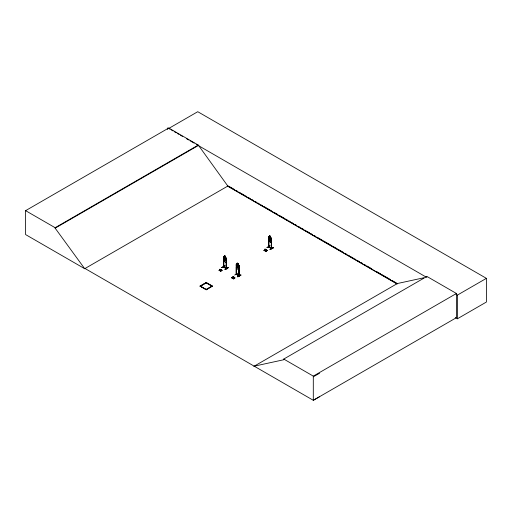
<?xml version="1.0" encoding="UTF-8"?>
<svg xmlns="http://www.w3.org/2000/svg" width="512" height="512" viewBox="0 0 512 512"><rect width="100%" height="100%" fill="white"/><g stroke="black" fill="none" stroke-linecap="round" stroke-linejoin="round"><path stroke-width="0.77" d="M266.528 250.829L266.227 251.123A0.717 0.416 0 0 1 265.83 251.194C263.693 250.707 268.922 250.829 265.651 249.773L264.006 250.477L265.434 249.645L265.082 249.024L266.387 249.978L264.89 249.133M226.445 261.53L226.093 262.534L226.445 261.574M238.912 269.888L239.258 265.798L236.55 263.827L236.499 268.544L238.912 269.888L239.226 268.902M271.514 241.562L271.162 242.566L268.794 241.197L268.518 239.84M266.957 247.674L270.035 245.754M270.029 245.894L266.982 247.52M221.747 267.603L224.973 265.715L221.894 267.635M224.947 265.862L221.875 267.648M234.662 275.027L237.747 273.286M223.392 266.835L226.458 268.582M223.84 266.624L223.392 266.49L223.738 266.688M223.558 266.432L223.738 267.034L223.808 259.846M226.195 268.109L226.605 268.179L223.738 266.784M226.592 268.538L226.144 268.403L226.285 258.886L226.592 268.538C219.654 265.741 226.099 266.669 226.445 268.602L226.445 258.419L223.744 256.467L223.424 266.893L223.776 256.448M236.429 274.035L236.627 273.984M236.55 263.827L236.192 264.077L236.16 274.227L239.264 275.974L239.226 265.792M236.371 273.824L236.467 274.413L236.582 267.226M239.334 275.514L239.027 275.373L239.264 275.629M271.45 248.621L268.461 246.88L268.838 236.48C270.234 238.003 269.165 233.862 269.523 236.954L269.024 237.056L269.024 239.232L269.523 240.454L270.47 240.998L270.97 240.358L270.97 238.182L270.47 237.498C270.342 234.918 270.458 238.074 271.546 238.458L271.546 248.64L271.546 238.458M268.883 246.624L268.595 246.451M268.653 246.483L268.768 247.066L268.883 239.878M271.251 248.486C272.032 247.398 270.496 248.499 268.595 246.797M223.533 257.318L223.808 257.478M226.56 259.046L226.176 258.95M228.07 267.482C228.346 269.229 220.774 270.835 228.09 267.507M236.307 264.698L236.582 264.858M239.322 275.872L238.912 275.795L239.059 266.266L239.366 275.917L236.275 274.15M239.334 266.426L238.95 266.33M236.512 274.163L239.219 275.635M239.078 275.392L236.371 274.17M238.95 275.802L239.059 266.266M237.786 276.64L240.864 274.867L237.811 276.672M237.83 276.838L241.011 275.13L237.786 276.838M85.069 268.525L84.736 268.723L25.6 234.579L25.6 210.656L168.73 128.019L198.278 145.075L227.827 186.061L397.005 283.738M168.73 128.019L168.73 128.461L197.754 111.706L486.4 278.355L486.4 302.035L457.376 318.79L455.302 317.587M25.6 210.656L55.149 227.712L198.278 145.075M319.565 396.723L313.299 400.294L85.03 268.506L84.691 268.698L55.149 228.154L198.278 145.517M84.691 268.698L228.16 185.869M224.461 255.68L225.472 256.262L225.907 258.15L225.907 260.32L225.408 260.966L224.461 260.422L223.962 259.194L223.962 257.024L224.461 256.922L224.461 255.68L225.472 256.262M224.429 256.864L224.499 255.738M225.44 257.446L225.44 256.282M226.483 258.426L226.093 257.824M223.731 261.165L223.456 259.802L223.725 261.171L226.138 262.515M268.806 236.499L271.174 237.869M268.608 237.35L268.883 246.97M271.232 238.989L271.616 239.085L271.232 238.989L271.405 248.397M219.002 270.298C219.763 271.526 219.174 267.75 221.197 270.112M219.002 270.496L220.435 269.67M221.389 269.805L221.562 270.528L220.653 269.798M221.261 270.355C223.45 269.645 219.296 272.39 220.467 270.957L221.562 270.33M222.144 270.234L220.467 270.957M237.203 263.078L238.246 263.642L238.182 264.845L238.682 265.523L238.682 267.699L238.182 268.339L237.235 267.795L236.736 266.573L236.736 264.397L237.235 264.301L237.235 263.059L238.246 263.642M200.064 286.054L206.214 282.502L212.365 286.054L206.214 289.805L200.064 286.054L206.214 289.606L212.365 286.054M200.064 286.253L206.214 282.701L212.365 286.253M206.214 282.899L200.403 286.253L206.214 289.408L212.026 286.253L206.214 282.899L206.214 282.502M268.512 246.912L271.622 248.205M268.806 246.816L271.546 248.294M264.006 250.477L265.651 249.773M238.867 265.203L239.187 265.818M266.387 249.779L266.195 250.086L266.47 249.901C268.134 250.458 266.227 250.566 266.227 251.322A0.717 0.416 0 0 1 265.83 251.392L264.934 250.739M264.934 250.938L265.965 251.2L265.99 250.707M266.24 250.035L266.47 249.901M266.49 250.925L267.251 250.605L266.733 250.17M236.506 268.538L236.23 267.181M270.061 249.299L273.299 247.795L270.08 249.331M273.178 247.718L270.08 249.459M270.227 249.574L273.293 247.789M232.634 276.538L234.131 277.376M234.003 277.645L234.221 277.504C237.267 278.618 229.779 278.662 234.637 278.022C233.523 276.678 235.539 278.605 232.851 278.054L232.627 278.387L234.963 277.837L233.395 277.178L231.744 277.875L233.178 276.851M231.744 277.875L233.395 276.979L234.131 277.184M233.818 278.662C233.498 279.334 234.118 278.24 233.018 278.195M253.875 366.374L397.344 283.539L423.776 277.792M254.208 366.176L283.757 359.75L283.757 359.066L426.886 276.429L456.435 293.485L456.435 317.658L313.299 400.294L313.299 376.122L456.435 293.485M426.886 277.114L426.554 277.312L196.218 144.326M456.006 294.317L457.376 295.11L486.4 278.355M313.299 376.813L319.565 373.242M222.144 270.432L221.414 270.272M236.461 274.394L236.48 264.915M271.341 248.397L271.341 242.086M266.259 250.24L266.931 250.605L265.99 250.515M236.301 274.144L236.307 267.853M239.219 275.981L239.123 275.392M268.627 246.816L268.55 236.749M225.184 269.555L228.115 267.674L225.037 269.293M168.73 128.461L170.106 129.254M171.482 130.048L172.858 130.842M174.227 131.635L176.288 132.826M177.664 133.619L179.04 134.413M180.416 135.206L182.477 136.397M186.598 138.778L188.659 139.968M190.035 140.762L194.157 143.136M229.542 186.662L234.374 189.453M235.757 190.253L237.83 191.45M239.206 192.243L240.589 193.043M241.971 193.837L244.045 195.034M245.427 195.834L246.803 196.634M248.186 197.427L250.259 198.624M251.642 199.424L253.018 200.218M255.091 201.414L256.474 202.214M257.856 203.008L259.232 203.808M261.306 205.005L262.688 205.798M264.07 206.598L271.667 210.982M273.734 212.179L277.882 214.573M279.258 215.366L284.096 218.157M285.472 218.957L287.546 220.154M288.928 220.947L290.31 221.747M291.693 222.547L293.76 223.738M295.142 224.538L296.525 225.338M298.592 226.528L299.974 227.328M301.357 228.128L303.43 229.325M304.813 230.118L306.189 230.918M307.571 231.712L309.645 232.909M311.027 233.709L312.403 234.502M314.477 235.699L315.859 236.499M317.242 237.293L322.074 240.083M323.456 240.883L331.053 245.267M332.429 246.067L337.267 248.858M338.643 249.651L343.482 252.448M344.858 253.242L346.931 254.438M348.314 255.238L349.696 256.032M351.078 256.832L353.146 258.029M354.528 258.822L355.91 259.622M357.978 260.819L359.36 261.613M360.742 262.413L362.125 263.206M364.198 264.403L365.574 265.203M366.957 265.997L371.789 268.794M376.627 271.584L380.768 273.971M382.15 274.771L390.438 279.552M391.814 280.352L396.653 283.142M227.373 185.997L397.107 283.994M270.534 236.294L269.491 235.731L270.47 236.333M271.174 242.49L268.851 241.152L268.55 239.853M264.006 250.278L264.218 250.598M223.418 257.798L226.445 259.546M223.411 257.805L226.438 259.552M219.891 269.158L221.389 269.997M220.006 270.88L220.966 271.443M231.744 277.683L231.962 278.003M232.627 278.189L233.818 278.854M232.627 278.387L233.632 278.963M283.757 359.066L313.299 376.122M226.195 268.454L226.285 262.048M457.376 295.11L457.376 318.79M226.413 258.438L226.413 261.549M223.706 257.542L223.738 267.034M206.214 289.408L206.214 289.805M167.571 127.93L167.571 129.498M55.149 227.712L55.149 228.154M270.298 236.435L269.696 236.083L270.298 236.819L270.298 236.435M270.47 237.888L269.523 237.344L269.523 239.52L270.47 240.064L270.47 237.888M225.235 256.397L224.634 256.051L225.235 256.787L225.235 256.397M238.01 263.776L237.408 263.424L238.01 264.166L238.01 263.776M225.408 257.856L224.461 257.312L224.461 259.488L225.408 260.032L225.408 257.856M238.182 265.229L237.235 264.685L237.235 266.861L238.182 267.405L238.182 265.229M239.226 266.918L236.192 265.171L239.213 266.925"/></g></svg>
